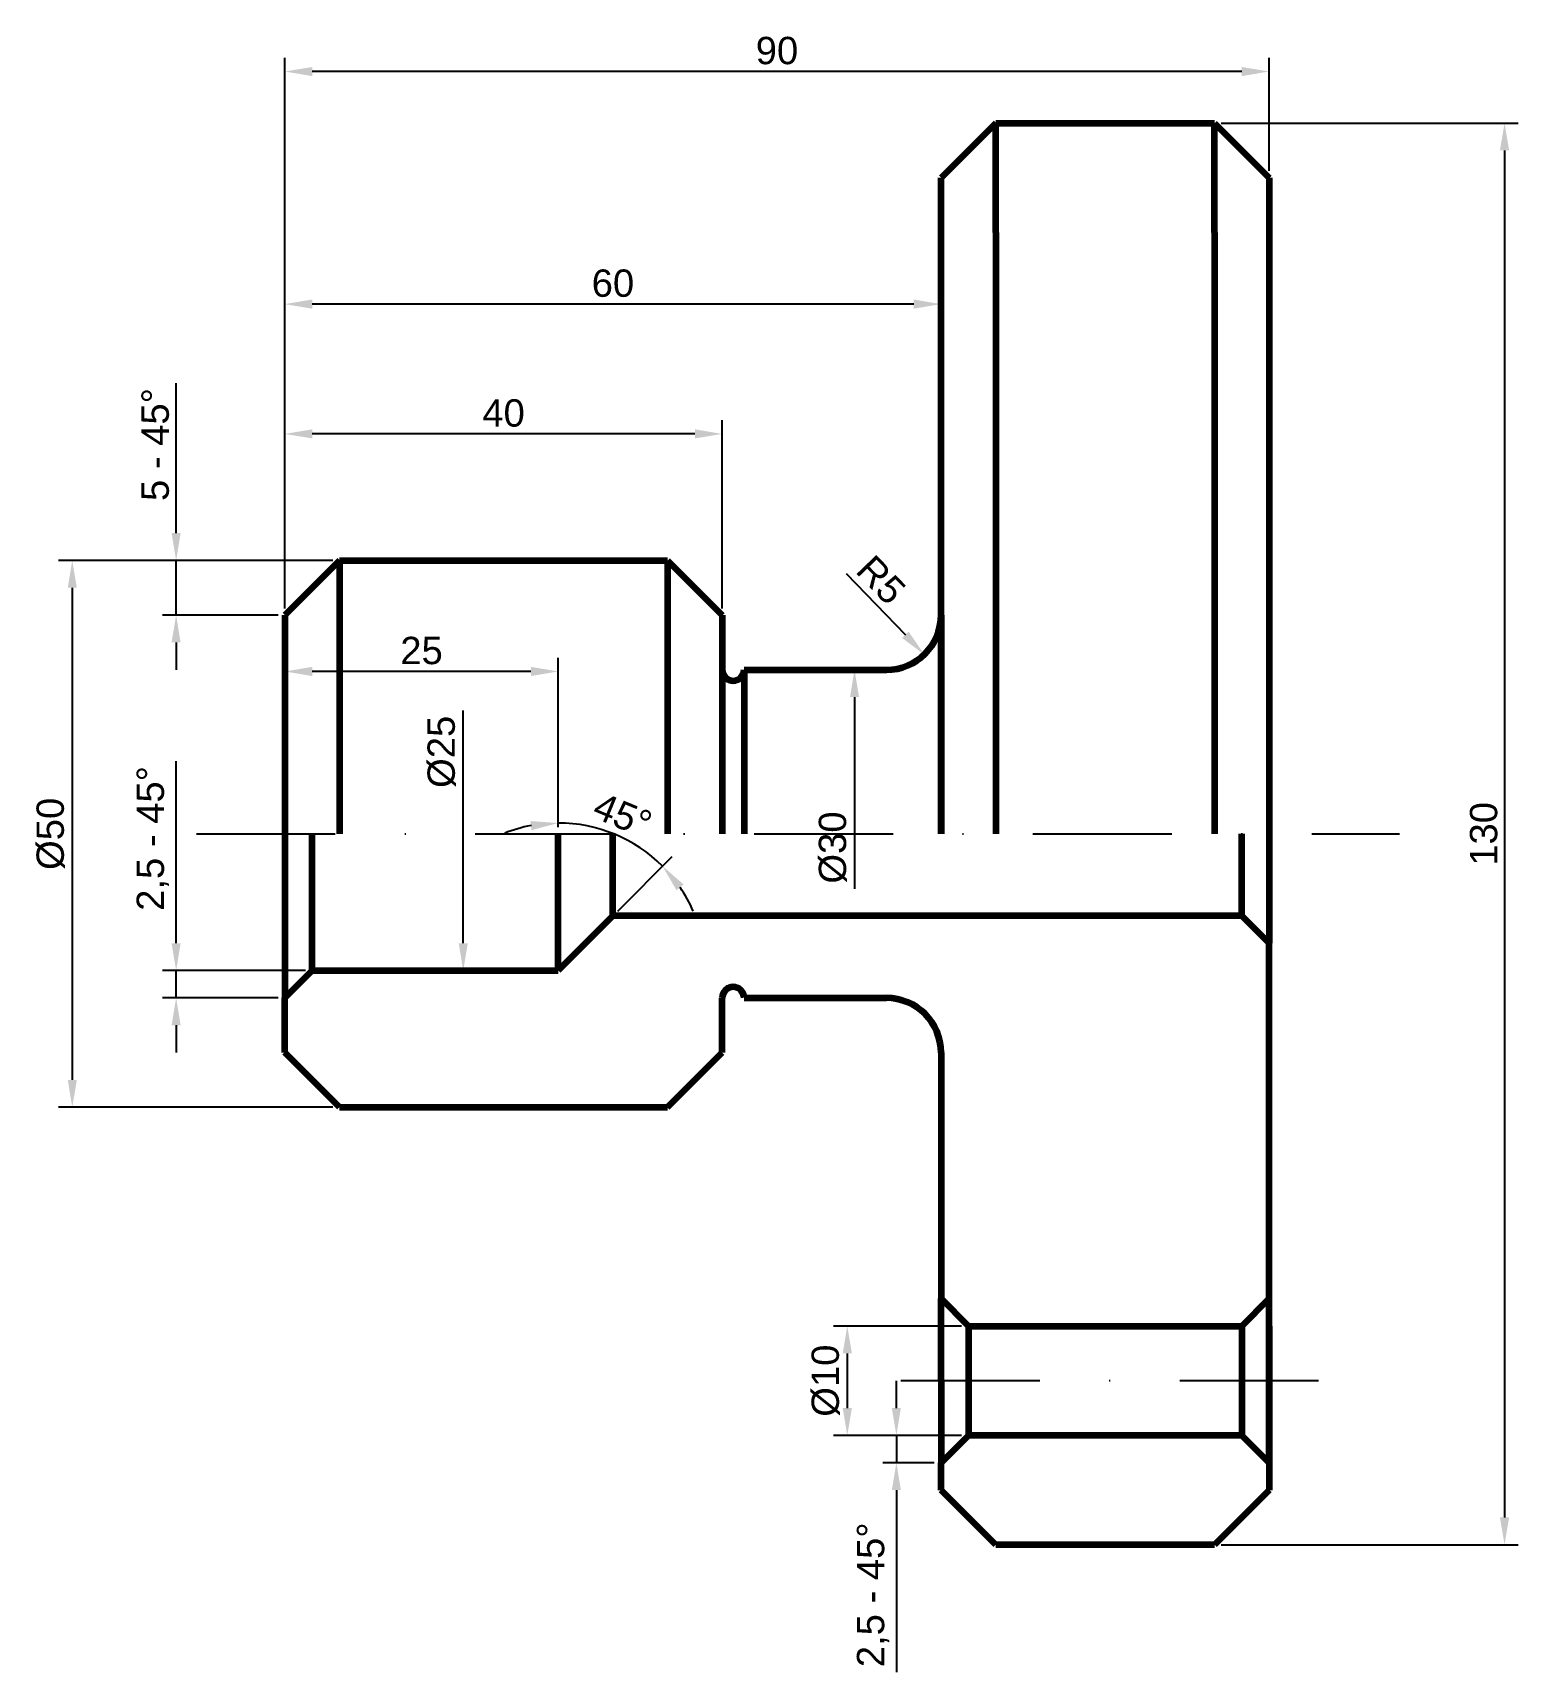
# Model space of a CAD drawing. Header units: millimetres. Extents: x 16 to 152, y 37 to 187.
import ezdxf

# ---------------------------------------------------------------- set-up
doc = ezdxf.new("R2010")
doc.units = ezdxf.units.MM
doc.linetypes.add('KRESKAKROPKA', pattern=[25.4, 12.7, -6.35, 0, -6.35])
doc.layers.add('linie grube', color=7, linetype='Continuous', lineweight=100)
doc.layers.add('osie', color=3, linetype='KRESKAKROPKA')
doc.layers.add('wymiary', color=1, linetype='Continuous')
doc.styles.get("Standard").update_dxf_attribs({"font": 'arial.ttf'})
doc.dimstyles.new('ISO-25', dxfattribs={"dimtxt": 2.5, "dimasz": 2.5, "dimexe": 1.25, "dimexo": 0.625, "dimtad": 1, "dimtxsty": 'Standard', "dimcen": 2.5, "dimadec": 0, "dimazin": 0, "dimtfac": 1, "dimtmove": 0, "dimatfit": 3, "dimfxl": 1, "dimarcsym": 0})

# ---------------------------------------------------------------- blocks, each defined once
blk = doc.blocks.new('*D2')
at = {"layer": 'Defpoints', "color": 0, "transparency": 16777216}
for p in [(39.34, 182.98), (129.34, 173.27), (39.34, 133.27)]:
    blk.add_point(p, dxfattribs=at)
at = {"layer": 'wymiary', "color": 0, "lineweight": -2, "transparency": 16777216}
for p, q in [((39.34, 133.89), (39.34, 184.23)), ((126.84, 182.98), (41.84, 182.98)), ((129.34, 173.89), (129.34, 184.23))]:
    blk.add_line(p, q, dxfattribs=at)
at = {"layer": 'wymiary', "color": 0, "transparency": 16777216}
for points in [[(41.84, 183.39), (41.84, 182.56), (39.34, 182.98)], [(126.84, 183.39), (126.84, 182.56), (129.34, 182.98)]]:
    blk.add_solid(points, dxfattribs=at)
at = {"layer": 'wymiary', "color": 0, "transparency": 16777216, "insert": (84.34, 184.88), "char_height": 2.5, "attachment_point": 5}
blk.add_mtext('90', dxfattribs=at)
blk = doc.blocks.new('*D3')
at = {"layer": 'Defpoints', "color": 0, "transparency": 16777216}
for p in [(39.34, 161.71), (99.34, 161.71), (39.34, 133.27)]:
    blk.add_point(p, dxfattribs=at)
at = {"layer": 'wymiary', "color": 0, "lineweight": -2, "transparency": 16777216}
for p, q in [((39.34, 133.89), (39.34, 162.96)), ((96.84, 161.71), (41.84, 161.71))]:
    blk.add_line(p, q, dxfattribs=at)
at = {"layer": 'wymiary', "color": 0, "transparency": 16777216}
for points in [[(41.84, 162.13), (41.84, 161.29), (39.34, 161.71)], [(96.84, 162.13), (96.84, 161.29), (99.34, 161.71)]]:
    blk.add_solid(points, dxfattribs=at)
at = {"layer": 'wymiary', "color": 0, "transparency": 16777216, "insert": (69.34, 163.61), "char_height": 2.5, "attachment_point": 5}
blk.add_mtext('60', dxfattribs=at)
blk = doc.blocks.new('*D4')
at = {"layer": 'Defpoints', "color": 0, "transparency": 16777216}
for p in [(39.34, 149.84), (39.34, 133.27), (79.34, 133.27)]:
    blk.add_point(p, dxfattribs=at)
at = {"layer": 'wymiary', "color": 0, "lineweight": -2, "transparency": 16777216}
for p, q in [((39.34, 133.89), (39.34, 151.09)), ((79.34, 133.89), (79.34, 151.09)), ((76.84, 149.84), (41.84, 149.84))]:
    blk.add_line(p, q, dxfattribs=at)
at = {"layer": 'wymiary', "color": 0, "transparency": 16777216}
for points in [[(41.84, 150.26), (41.84, 149.43), (39.34, 149.84)], [(76.84, 150.26), (76.84, 149.43), (79.34, 149.84)]]:
    blk.add_solid(points, dxfattribs=at)
at = {"layer": 'wymiary', "color": 0, "transparency": 16777216, "insert": (59.34, 151.74), "char_height": 2.5, "attachment_point": 5}
blk.add_mtext('40', dxfattribs=at)
blk = doc.blocks.new('*D6')
at = {"layer": 'Defpoints', "color": 0, "transparency": 16777216}
for p in [(39.34, 128.12), (39.34, 128.12), (64.34, 113.27)]:
    blk.add_point(p, dxfattribs=at)
at = {"layer": 'wymiary', "color": 0, "lineweight": -2, "transparency": 16777216}
for p, q in [((39.34, 128.74), (39.34, 129.37)), ((64.34, 113.89), (64.34, 129.37)), ((61.84, 128.12), (41.84, 128.12))]:
    blk.add_line(p, q, dxfattribs=at)
at = {"layer": 'wymiary', "color": 0, "transparency": 16777216}
for points in [[(41.84, 128.54), (41.84, 127.7), (39.34, 128.12)], [(61.84, 128.54), (61.84, 127.7), (64.34, 128.12)]]:
    blk.add_solid(points, dxfattribs=at)
at = {"layer": 'wymiary', "color": 0, "transparency": 16777216, "insert": (51.84, 130.02), "char_height": 2.5, "attachment_point": 5}
blk.add_mtext('25', dxfattribs=at)
blk = doc.blocks.new('*D7')
at = {"layer": 'Defpoints', "color": 0, "transparency": 16777216}
for p in [(44.34, 138.27), (19.9, 88.27), (44.34, 88.27)]:
    blk.add_point(p, dxfattribs=at)
at = {"layer": 'wymiary', "color": 0, "lineweight": -2, "transparency": 16777216}
for p, q in [((43.72, 138.27), (18.65, 138.27)), ((19.9, 135.77), (19.9, 90.77)), ((43.72, 88.27), (18.65, 88.27))]:
    blk.add_line(p, q, dxfattribs=at)
at = {"layer": 'wymiary', "color": 0, "transparency": 16777216}
for points in [[(19.49, 135.77), (20.32, 135.77), (19.9, 138.27)], [(19.49, 90.77), (20.32, 90.77), (19.9, 88.27)]]:
    blk.add_solid(points, dxfattribs=at)
at = {"layer": 'wymiary', "color": 0, "transparency": 16777216, "insert": (17.93, 113.27), "char_height": 2.5, "attachment_point": 5, "rotation": 90}
blk.add_mtext('%%c50', dxfattribs=at)
blk = doc.blocks.new('*D8')
at = {"layer": 'Defpoints', "color": 0, "transparency": 16777216}
for p in [(94.34, 133.27), (97.81, 129.67)]:
    blk.add_point(p, dxfattribs=at)
at = {"layer": 'wymiary', "color": 0, "lineweight": -2, "transparency": 16777216}
blk.add_line((90.66, 137.08), (96.08, 131.47), dxfattribs=at)
at = {"layer": 'wymiary', "color": 0, "transparency": 16777216}
blk.add_solid([(96.38, 131.76), (95.78, 131.18), (97.81, 129.67)], dxfattribs=at)
at = {"layer": 'wymiary', "color": 0, "transparency": 16777216, "insert": (93.86, 136.49), "char_height": 2.5, "attachment_point": 5, "rotation": 313.9848}
blk.add_mtext('R5', dxfattribs=at)
blk = doc.blocks.new('*D9')
at = {"layer": 'Defpoints', "color": 0, "transparency": 16777216}
for p in [(91.43, 128.27), (91.43, 98.27), (91.43, 98.27)]:
    blk.add_point(p, dxfattribs=at)
at = {"layer": 'wymiary', "color": 0, "lineweight": -2, "transparency": 16777216}
blk.add_line((91.43, 125.77), (91.43, 108.25), dxfattribs=at)
at = {"layer": 'wymiary', "color": 0, "transparency": 16777216}
blk.add_solid([(91.02, 125.77), (91.85, 125.77), (91.43, 128.27)], dxfattribs=at)
at = {"layer": 'wymiary', "color": 0, "transparency": 16777216, "insert": (89.46, 112.02), "char_height": 2.5, "attachment_point": 5, "rotation": 90}
blk.add_mtext('%%c30', dxfattribs=at)
blk = doc.blocks.new('_None')
blk = doc.blocks.new('*D10')
at = {"layer": 'Defpoints', "color": 0, "transparency": 16777216}
for p in [(124.34, 178.27), (124.34, 48.27), (150.87, 48.27)]:
    blk.add_point(p, dxfattribs=at)
at = {"layer": 'wymiary', "color": 0, "lineweight": -2, "transparency": 16777216}
for p, q in [((124.97, 178.27), (152.12, 178.27)), ((150.87, 175.77), (150.87, 50.77)), ((124.97, 48.27), (152.12, 48.27))]:
    blk.add_line(p, q, dxfattribs=at)
at = {"layer": 'wymiary', "color": 0, "transparency": 16777216}
for points in [[(150.45, 175.77), (151.29, 175.77), (150.87, 178.27)], [(150.45, 50.77), (151.29, 50.77), (150.87, 48.27)]]:
    blk.add_solid(points, dxfattribs=at)
at = {"layer": 'wymiary', "color": 0, "transparency": 16777216, "insert": (148.97, 113.27), "char_height": 2.5, "attachment_point": 5, "rotation": 90}
blk.add_mtext('130', dxfattribs=at)
blk = doc.blocks.new('*D11')
at = {"layer": 'Defpoints', "color": 0, "transparency": 16777216}
for p in [(101.84, 68.27), (90.77, 58.27), (101.84, 58.27)]:
    blk.add_point(p, dxfattribs=at)
at = {"layer": 'wymiary', "color": 0, "lineweight": -2, "transparency": 16777216}
for p, q in [((101.22, 68.27), (89.52, 68.27)), ((90.77, 65.77), (90.77, 60.77)), ((101.22, 58.27), (89.52, 58.27))]:
    blk.add_line(p, q, dxfattribs=at)
at = {"layer": 'wymiary', "color": 0, "transparency": 16777216}
for points in [[(90.35, 65.77), (91.19, 65.77), (90.77, 68.27)], [(90.35, 60.77), (91.19, 60.77), (90.77, 58.27)]]:
    blk.add_solid(points, dxfattribs=at)
at = {"layer": 'wymiary', "color": 0, "transparency": 16777216, "insert": (88.8, 63.27), "char_height": 2.5, "attachment_point": 5, "rotation": 90}
blk.add_mtext('%%c10', dxfattribs=at)
blk = doc.blocks.new('*D12')
at = {"layer": 'Defpoints', "color": 0, "transparency": 16777216}
for p in [(99.34, 58.27), (95.26, 55.77), (99.34, 55.77)]:
    blk.add_point(p, dxfattribs=at)
at = {"layer": 'wymiary', "color": 0, "lineweight": -2, "transparency": 16777216}
for p, q in [((95.26, 60.77), (95.26, 63.27)), ((98.72, 58.27), (94.01, 58.27)), ((95.26, 58.27), (95.26, 55.77)), ((98.72, 55.77), (94.01, 55.77)), ((95.26, 53.27), (95.26, 36.61))]:
    blk.add_line(p, q, dxfattribs=at)
at = {"layer": 'wymiary', "color": 0, "transparency": 16777216}
for points in [[(94.84, 60.77), (95.67, 60.77), (95.26, 58.27)], [(94.84, 53.27), (95.67, 53.27), (95.26, 55.77)]]:
    blk.add_solid(points, dxfattribs=at)
at = {"layer": 'wymiary', "color": 0, "transparency": 16777216, "insert": (93.13, 43.69), "char_height": 2.5, "attachment_point": 5, "rotation": 90}
blk.add_mtext('2,5 - 45%%d', dxfattribs=at)
blk = doc.blocks.new('*D13')
at = {"layer": 'Defpoints', "color": 0, "transparency": 16777216}
for p in [(29.4, 100.77), (41.84, 100.77), (39.34, 98.27)]:
    blk.add_point(p, dxfattribs=at)
at = {"layer": 'wymiary', "color": 0, "lineweight": -2, "transparency": 16777216}
for p, q in [((29.4, 103.27), (29.4, 119.93)), ((41.22, 100.77), (28.15, 100.77)), ((29.4, 98.27), (29.4, 100.77)), ((38.72, 98.27), (28.15, 98.27)), ((29.4, 95.77), (29.4, 93.27))]:
    blk.add_line(p, q, dxfattribs=at)
at = {"layer": 'wymiary', "color": 0, "transparency": 16777216}
for points in [[(28.98, 103.27), (29.81, 103.27), (29.4, 100.77)], [(28.98, 95.77), (29.81, 95.77), (29.4, 98.27)]]:
    blk.add_solid(points, dxfattribs=at)
at = {"layer": 'wymiary', "color": 0, "transparency": 16777216, "insert": (27.27, 112.85), "char_height": 2.5, "attachment_point": 5, "rotation": 90}
blk.add_mtext('2,5 - 45%%d', dxfattribs=at)
blk = doc.blocks.new('*D14')
at = {"layer": 'Defpoints', "color": 0, "transparency": 16777216}
for p in [(29.4, 138.27), (44.34, 138.27), (39.34, 133.27)]:
    blk.add_point(p, dxfattribs=at)
at = {"layer": 'wymiary', "color": 0, "lineweight": -2, "transparency": 16777216}
for p, q in [((29.4, 140.77), (29.4, 154.47)), ((43.72, 138.27), (28.15, 138.27)), ((29.4, 133.27), (29.4, 138.27)), ((38.72, 133.27), (28.15, 133.27)), ((29.4, 130.77), (29.4, 128.27))]:
    blk.add_line(p, q, dxfattribs=at)
at = {"layer": 'wymiary', "color": 0, "transparency": 16777216}
for points in [[(28.98, 140.77), (29.81, 140.77), (29.4, 138.27)], [(28.98, 130.77), (29.81, 130.77), (29.4, 133.27)]]:
    blk.add_solid(points, dxfattribs=at)
at = {"layer": 'wymiary', "color": 0, "transparency": 16777216, "insert": (27.5, 148.87), "char_height": 2.5, "attachment_point": 5, "rotation": 90}
blk.add_mtext('5 - 45%%d', dxfattribs=at)
blk = doc.blocks.new('*D15')
at = {"layer": 'Defpoints', "color": 0, "transparency": 16777216}
for p in [(64.34, 113.27), (71.09, 112.45), (69.34, 105.77), (64.34, 100.77), (64.34, 100.77)]:
    blk.add_point(p, dxfattribs=at)
at = {"layer": 'wymiary', "color": 0, "lineweight": -2, "transparency": 16777216}
for p, q in [((64.34, 113.89), (64.34, 115.51)), ((69.78, 106.21), (74.76, 111.19))]:
    blk.add_line(p, q, dxfattribs=at)
for start, end in [(100.6345, 111.269), (45, 90), (23.731, 34.3655)]:
    blk.add_arc((64.34, 100.77), 13.49, start, end, dxfattribs=at)
at = {"layer": 'wymiary', "color": 0, "transparency": 16777216}
for points in [[(61.81, 114.44), (61.89, 113.61), (64.34, 114.26)], [(75.15, 108.12), (75.8, 108.65), (73.88, 110.31)]]:
    blk.add_solid(points, dxfattribs=at)
at = {"layer": 'wymiary', "color": 0, "transparency": 16777216, "insert": (70.23, 114.98), "char_height": 2.5, "attachment_point": 5, "rotation": 337.5}
blk.add_mtext('45°', dxfattribs=at)
blk = doc.blocks.new('*D18')
at = {"layer": 'Defpoints', "color": 0, "transparency": 16777216}
for p in [(55.65, 138.27), (55.65, 138.27), (55.65, 100.77)]:
    blk.add_point(p, dxfattribs=at)
at = {"layer": 'wymiary', "color": 0, "lineweight": -2, "transparency": 16777216}
blk.add_line((55.65, 103.27), (55.65, 124.55), dxfattribs=at)
at = {"layer": 'wymiary', "color": 0, "transparency": 16777216}
blk.add_solid([(55.24, 103.27), (56.07, 103.27), (55.65, 100.77)], dxfattribs=at)
at = {"layer": 'wymiary', "color": 0, "transparency": 16777216, "insert": (53.68, 120.77), "char_height": 2.5, "attachment_point": 5, "rotation": 90}
blk.add_mtext('%%c25', dxfattribs=at)

msp = doc.modelspace()

# ---------------------------------------------------------------- linework, layer by layer
at = {"layer": 'linie grube'}
for p, q in [((104.341, 178.27), (99.341, 173.27)), ((104.341, 178.27), (124.341, 178.27)), ((104.341, 168.27), (104.341, 178.27)), ((124.341, 178.27), (129.341, 173.27)), ((124.341, 168.27), (124.341, 178.27)), ((99.341, 113.27), (99.341, 173.27)), ((129.341, 173.27), (129.341, 163.27)), ((104.341, 168.27), (104.341, 113.27)), ((124.341, 168.27), (124.341, 113.27)), ((99.341, 133.27), (99.341, 163.27)), ((129.341, 163.27), (129.341, 113.27)), ((44.341, 138.27), (39.341, 133.27)), ((44.341, 138.27), (74.341, 138.27)), ((44.341, 138.27), (44.341, 113.27)), ((74.341, 138.27), (79.341, 133.27)), ((74.341, 138.27), (74.341, 113.27)), ((39.341, 133.27), (39.341, 113.27)), ((79.341, 133.27), (79.341, 113.27)), ((99.341, 133.27), (99.341, 113.27)), ((81.341, 128.27), (94.341, 128.27)), ((81.341, 128.27), (81.341, 113.27)), ((39.341, 113.27), (39.341, 100.77)), ((41.841, 100.77), (41.841, 113.27)), ((64.341, 100.77), (64.341, 113.27)), ((69.341, 105.77), (69.341, 113.27)), ((126.841, 105.77), (126.841, 113.27)), ((129.341, 113.27), (129.341, 105.77)), ((69.341, 105.77), (64.341, 100.77)), ((126.841, 105.77), (69.341, 105.77)), ((126.841, 105.77), (129.341, 103.27)), ((129.341, 105.77), (129.341, 103.27)), ((129.341, 70.77), (129.341, 103.27)), ((41.841, 100.77), (39.341, 98.27)), ((39.341, 100.77), (39.341, 98.27)), ((41.841, 100.77), (64.341, 100.77)), ((39.341, 93.27), (39.341, 98.27)), ((79.341, 93.27), (79.341, 98.27)), ((81.341, 98.27), (94.341, 98.27)), ((44.341, 88.27), (39.341, 93.27)), ((74.341, 88.27), (79.341, 93.27)), ((99.341, 93.27), (99.341, 70.77)), ((44.341, 88.27), (74.341, 88.27)), ((101.841, 68.27), (99.341, 70.77)), ((99.341, 68.27), (99.341, 70.77)), ((126.841, 68.27), (129.341, 70.77)), ((129.341, 55.77), (129.341, 70.77)), ((99.341, 63.27), (99.341, 68.27)), ((101.841, 68.27), (126.841, 68.27)), ((101.841, 68.27), (101.841, 58.27)), ((126.841, 68.27), (126.841, 58.27)), ((129.341, 68.27), (129.341, 58.27)), ((99.341, 63.27), (99.341, 55.77)), ((101.841, 58.27), (99.341, 55.77)), ((126.841, 58.27), (101.841, 58.27)), ((126.841, 58.27), (129.341, 55.77)), ((129.341, 58.27), (129.341, 55.77)), ((99.341, 53.27), (99.341, 55.77)), ((129.341, 55.77), (129.341, 53.27)), ((104.341, 48.27), (99.341, 53.27)), ((129.341, 53.27), (124.341, 48.27)), ((124.341, 48.27), (104.341, 48.27))]:
    msp.add_line(p, q, dxfattribs=at)
for centre, radius, start, end in [((94.341, 133.27), 5, 270, 0), ((80.341, 128.27), 1, 180, 0), ((80.341, 98.27), 1, 0, 180), ((94.341, 93.27), 5, 0, 90)]:
    msp.add_arc(centre, radius, start, end, dxfattribs=at)
at = {"layer": 'osie'}
for p, q in [((31.25, 113.27), (141.25, 113.27)), ((133.868, 63.27), (95.149, 63.27))]:
    msp.add_line(p, q, dxfattribs=at)

# ---------------------------------------------------------------- dimensions: what is measured, and where the dimension line sits
at = {"layer": 'wymiary'}
for base, p1, picture, middle in [((39.341, 182.977), (129.341, 173.27), '*D2', (84.341, 184.879)), ((39.341, 149.842), (79.341, 133.27), '*D4', (59.341, 151.744))]:
    dim = msp.add_linear_dim(base=base, p1=p1, p2=(39.341, 133.27), dimstyle='ISO-25', dxfattribs=at)
    dim.commit()
    dim.dimension.update_dxf_attribs({"geometry": picture, "text_midpoint": middle})
for base, p1, p2, angle, picture, middle in [((150.869, 48.27), (124.341, 178.27), (124.341, 48.27), 90, '*D10', (148.967, 113.27)), ((39.341, 128.119), (64.341, 113.27), (39.341, 128.119), 180, '*D6', (51.841, 130.021))]:
    dim = msp.add_linear_dim(base=base, p1=p1, p2=p2, angle=angle, dimstyle='ISO-25', dxfattribs=at)
    dim.commit()
    dim.dimension.update_dxf_attribs({"geometry": picture, "text_midpoint": middle})
dim = msp.add_linear_dim(base=(39.341, 161.711), p1=(99.341, 161.711), p2=(39.341, 133.27), angle=180, dimstyle='ISO-25', override={"dimse1": 1}, dxfattribs=at)
dim.commit()
dim.dimension.update_dxf_attribs({"geometry": '*D3', "text_midpoint": (69.341, 163.612)})
for base, p1, p2, text, picture, middle in [((29.397, 138.27), (39.341, 133.27), (44.341, 138.27), '5 - 45%%d', '*D14', (27.501, 148.87)), ((19.904, 88.27), (44.341, 138.27), (44.341, 88.27), '%%c<>', '*D7', (17.933, 113.27)), ((29.397, 100.77), (39.341, 98.27), (41.841, 100.77), '2,5 - 45%%d', '*D13', (27.27, 112.848)), ((90.769, 58.27), (101.841, 68.27), (101.841, 58.27), '%%c<>', '*D11', (88.798, 63.27)), ((95.256, 55.77), (99.341, 58.27), (99.341, 55.77), '2,5 - 45%%d', '*D12', (93.129, 43.692))]:
    dim = msp.add_linear_dim(base=base, p1=p1, p2=p2, angle=90, text=text, dimstyle='ISO-25', dxfattribs=at)
    dim.commit()
    dim.dimension.update_dxf_attribs({"geometry": picture, "text_midpoint": middle})
for base, p1, p2, text, picture, middle in [((55.653, 138.27), (55.653, 100.77), (55.653, 138.27), '%%c25', '*D18', (53.682, 120.77)), ((91.434, 98.27), (91.434, 128.27), (91.434, 98.27), '%%c<>', '*D9', (89.463, 112.02))]:
    dim = msp.add_linear_dim(base=base, p1=p1, p2=p2, angle=90, text=text, dimstyle='ISO-25', override={"dimblk2": 'None', "dimsah": 1, "dimse1": 1, "dimse2": 1, "dimsd2": 1}, dxfattribs=at)
    dim.commit()
    dim.dimension.update_dxf_attribs({"geometry": picture, "text_midpoint": middle})
dim = msp.add_radius_dim(center=(94.341, 133.27), mpoint=(97.813, 129.672), dimstyle='ISO-25', dxfattribs=at)
dim.commit()
dim.dimension.update_dxf_attribs({"geometry": '*D8', "text_midpoint": (92.501, 135.176), "dimtype": 164})
dim = msp.add_angular_dim_2l(base=(71.085, 112.451), line1=((69.341, 105.77), (64.341, 100.77)), line2=((64.341, 100.77), (64.341, 113.27)), dimstyle='ISO-25', dxfattribs=at)
dim.commit()
dim.dimension.update_dxf_attribs({"geometry": '*D15', "text_midpoint": (70.228, 114.983)})

doc.saveas('drawing.dxf')
